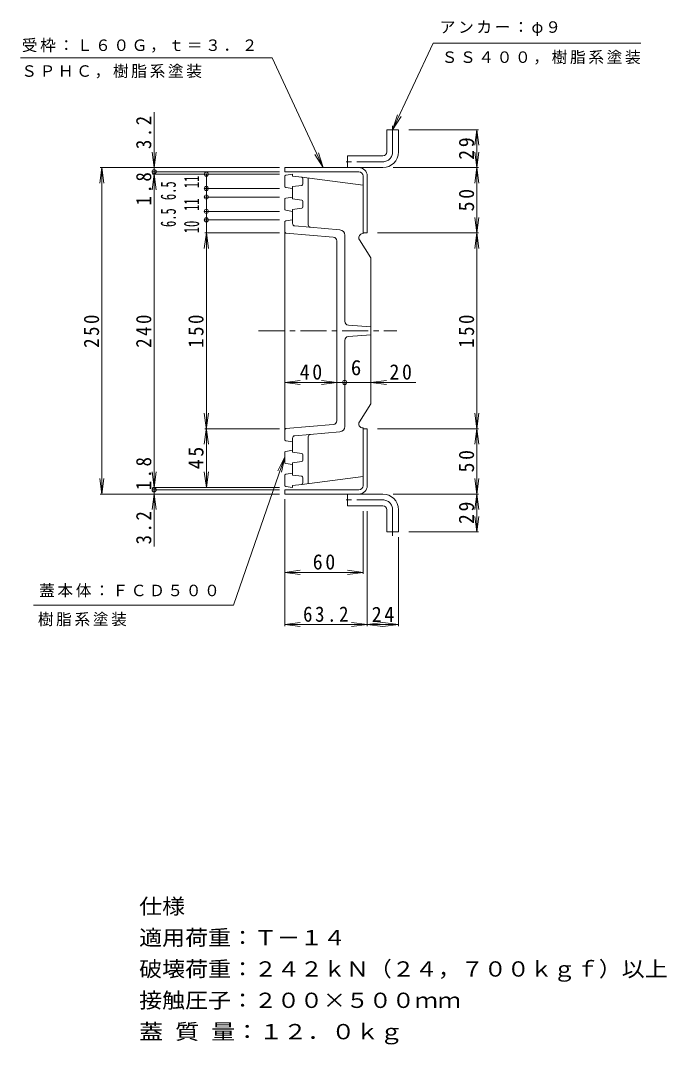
# Model space of a CAD drawing. Units: millimetres, scale not verified. Extents: x -708 to 704, y -548 to 382.
# Drawn here: x 210 to 704, y -403 to 381 of the extents above; entities that cross this region are included whole.
import ezdxf
from ezdxf.enums import TextEntityAlignment as Align

# ---------------------------------------------------------------- set-up
doc = ezdxf.new("R2010")
doc.units = ezdxf.units.MM
doc.header["$LTSCALE"] = 4
doc.header["$PDMODE"] = 32
doc.header["$PDSIZE"] = 3.2
doc.linetypes.add('CHAIN1', pattern=[8, 5, -1, 1, -1])
for name, color, linetype, lineweight in [('0-0', 3, 'Continuous', 9), ('0-1', 2, 'Continuous', 9), ('0-E', 7, 'Continuous', 9), ('0-F', 7, 'Continuous', 9)]:
    doc.layers.add(name, color=color, linetype=linetype, lineweight=lineweight)
doc.styles.add('ＭＳ ゴシック', font='')
doc.styles.get('ＭＳ ゴシック').set_extended_font_data('MS Gothic')

msp = doc.modelspace()

# ---------------------------------------------------------------- linework, layer by layer
at = {"layer": '0-0', "color": 2}
for p, q in [((490.083, 297.405), (499.083, 297.405)), ((490.083, 280.405), (490.083, 297.405)), ((499.083, 280.406), (499.083, 297.405)), ((460.083, 268.405), (460.083, 277.405)), ((487.083, 277.405), (460.083, 277.405)), ((487.083, 268.405), (460.083, 268.405)), ((460.083, 18.405), (460.083, 9.405)), ((487.083, 18.405), (460.083, 18.405)), ((487.083, 9.405), (460.083, 9.405)), ((490.083, 6.405), (490.083, -10.595)), ((499.083, 6.405), (499.083, -10.595)), ((490.083, -10.595), (499.083, -10.595))]:
    msp.add_line(p, q, dxfattribs=at)
at = {"layer": '0-0'}
for p, q in [((411.883, 254.253), (411.883, 261.558)), ((412.718, 262.545), (417.883, 263.405)), ((417.883, 261.905), (417.883, 263.405)), ((425.007, 261.015), (417.883, 261.905)), ((425.007, 261.015), (471.883, 254.905)), ((425.882, 255.788), (425.882, 260.023)), ((429.883, 224.686), (429.883, 260.379)), ((412.718, 253.266), (417.883, 252.405)), ((425.007, 254.796), (417.883, 253.905)), ((417.883, 244.405), (417.883, 253.905)), ((471.883, 217.905), (471.883, 254.905)), ((411.883, 236.753), (411.883, 244.058)), ((412.718, 245.045), (417.883, 245.905)), ((425.007, 243.515), (417.883, 244.405)), ((412.718, 235.766), (417.883, 234.905)), ((425.007, 237.296), (417.883, 236.405)), ((417.883, 225.736), (417.883, 236.405)), ((425.882, 238.288), (425.882, 242.523)), ((412.718, 227.545), (417.883, 228.405)), ((411.883, 60.253), (411.883, 226.558)), ((419.708, 223.744), (454.231, 220.723)), ((412.795, 218.326), (449.144, 215.145)), ((451.883, 74.654), (451.883, 212.156)), ((457.883, 150.689), (457.883, 216.738)), ((469.097, 213.111), (477.883, 199.405)), ((470.846, 217.628), (471.883, 217.905)), ((477.883, 87.405), (477.883, 199.405)), ((460.658, 147.697), (477.883, 146.405)), ((457.883, 136.122), (457.883, 70.073)), ((460.658, 139.114), (477.883, 140.405)), ((469.097, 73.7), (477.883, 87.405)), ((412.795, 68.485), (449.144, 71.666)), ((419.708, 63.067), (454.231, 66.088)), ((471.883, 69.092), (471.883, 31.905)), ((412.718, 59.266), (417.883, 58.405)), ((417.883, 61.075), (417.883, 50.405)), ((429.883, 62.125), (429.883, 26.431)), ((411.883, 50.058), (411.883, 42.753)), ((412.718, 51.045), (417.883, 51.905)), ((425.007, 49.515), (417.883, 50.405)), ((425.882, 48.523), (425.882, 44.288)), ((412.718, 41.766), (417.883, 40.905)), ((425.007, 43.296), (417.883, 42.405)), ((417.883, 42.405), (417.883, 32.905)), ((411.883, 32.558), (411.883, 25.253)), ((412.718, 33.545), (417.883, 34.405)), ((425.007, 32.015), (417.883, 32.905)), ((425.007, 25.796), (471.883, 31.905)), ((412.718, 24.266), (417.883, 23.405)), ((425.007, 25.796), (417.883, 24.905)), ((417.883, 24.905), (417.883, 23.405)), ((425.882, 31.023), (425.882, 26.788))]:
    msp.add_line(p, q, dxfattribs=at)
at = {"layer": '0-0', "linetype": 'CHAIN1'}
msp.add_line((391.883, 143.405), (497.883, 143.405), dxfattribs=at)
at = {"layer": '0-0', "color": 2}
for centre, start, end in [((487.083, 280.406), 270, 0), ((487.083, 6.405), 0, 90)]:
    msp.add_arc(centre, 12, start, end, dxfattribs=at)
at = {"layer": '0-0'}
for centre, radius, start, end in [((412.883, 261.558), 1, 99.46231, 180), ((424.883, 260.023), 1, 0, 82.87497), ((412.883, 254.253), 1, 180, 260.53767), ((424.883, 255.788), 1, 277.12502, 0), ((412.883, 244.058), 1, 99.46231, 180), ((424.883, 242.523), 1, 0, 82.87497), ((412.883, 236.753), 1, 180, 260.53767), ((424.883, 238.288), 1, 277.12502, 0), ((412.883, 226.558), 1, 99.46231, 180), ((419.883, 225.736), 2, 180, 264.99934), ((431.883, 224.686), 2, 180, 265.00041), ((453.883, 216.738), 4, 0, 84.99934), ((412.883, 219.322), 1, 180, 264.99934), ((448.883, 212.156), 3, 2.17125, 84.99934), ((471.623, 214.73), 3, 105, 212.66052), ((460.883, 150.689), 3, 180, 265.71085), ((460.883, 136.122), 3, 94.28914, 180), ((448.883, 74.654), 3, 275.00064, 0), ((471.623, 72.081), 3, 147.33946, 274.97015), ((412.883, 67.489), 1, 95.00064, 180), ((419.883, 61.075), 2, 95.00064, 180), ((431.883, 62.125), 2, 94.99959, 180), ((453.883, 70.073), 4, 275.00064, 0), ((412.883, 60.253), 1, 180, 260.53767), ((412.883, 50.058), 1, 99.46231, 180), ((424.883, 48.523), 1, 1.40329, 82.87497), ((412.883, 42.753), 1, 180, 260.53767), ((424.883, 44.288), 1, 277.12502, 0), ((412.883, 32.558), 1, 99.46231, 180), ((424.883, 31.023), 1, 1.40329, 82.87497), ((412.883, 25.253), 1, 180, 260.53767), ((424.883, 26.788), 1, 277.12502, 0)]:
    msp.add_arc(centre, radius, start, end, dxfattribs=at)
at = {"layer": '0-1', "linetype": 'CHAIN1'}
for p, q in [((494.582, 280.405), (494.582, 301.405)), ((487.082, 272.905), (456.083, 272.905)), ((487.082, 13.905), (456.083, 13.905)), ((494.582, 6.405), (494.582, -14.595))]:
    msp.add_line(p, q, dxfattribs=at)
at = {"layer": '0-1'}
for p, q in [((411.883, 268.405), (468.682, 268.405)), ((411.883, 265.205), (411.883, 268.405)), ((411.883, 265.205), (468.682, 265.205)), ((471.883, 218.405), (471.883, 262.005)), ((475.083, 218.405), (475.083, 262.005)), ((471.883, 218.405), (475.083, 218.405)), ((471.883, 68.405), (471.883, 24.805)), ((471.883, 68.405), (475.083, 68.405)), ((475.083, 68.405), (475.083, 24.805)), ((411.883, 21.605), (411.883, 18.405)), ((411.883, 21.605), (468.682, 21.605)), ((411.883, 18.405), (468.682, 18.405))]:
    msp.add_line(p, q, dxfattribs=at)
at = {"layer": '0-1', "linetype": 'CHAIN1'}
for centre, start, end in [((487.082, 280.405), 270, 0), ((487.082, 6.405), 0, 90)]:
    msp.add_arc(centre, 7.5, start, end, dxfattribs=at)
at = {"layer": '0-1'}
for centre, radius, start, end in [((487.083, 280.405), 3, 270, 0), ((468.682, 262.005), 6.4, 0, 90), ((468.682, 262.005), 3.2, 0, 90), ((468.682, 24.805), 6.4, 270, 0), ((468.682, 24.805), 3.2, 270, 0), ((487.083, 6.405), 3, 0, 90)]:
    msp.add_arc(centre, radius, start, end, dxfattribs=at)
at = {"layer": '0-E'}
for p, q in [((525.527, 363.822), (494.582, 297.405)), ((525.527, 363.822), (684.762, 363.822)), ((494.582, 297.405), (498.187, 308.851)), ((494.582, 297.405), (501.027, 307.528)), ((441.464, 268.405), (435.02, 278.528)), ((441.464, 268.405), (437.86, 279.851)), ((411.883, 46.94), (406.522, 36.204)), ((219.546, -66.635), (372.701, -66.635))]:
    msp.add_line(p, q, dxfattribs=at)
for points in [[(209.542, 352.444), (402.31, 352.444), (441.464, 268.405)], [(372.701, -66.635), (411.883, 46.94), (409.483, 35.182)]]:
    msp.add_lwpolyline(points, dxfattribs=at)
at = {"layer": '0-F'}
for p, q in [((311.883, 310.783), (311.883, -21.859)), ((507.083, 297.405), (560.283, 297.405)), ((559.083, 297.405), (557.516, 285.508)), ((559.083, 268.405), (559.083, 297.405)), ((559.083, 297.405), (560.649, 285.508)), ((311.883, 268.405), (310.316, 280.303)), ((311.883, 268.405), (313.449, 280.303)), ((559.083, 268.405), (557.516, 280.303)), ((559.083, 268.405), (560.649, 280.303)), ((271.883, 268.405), (270.316, 256.508)), ((407.883, 268.405), (270.683, 268.405)), ((271.883, 18.405), (271.883, 268.405)), ((271.883, 268.405), (273.449, 256.508)), ((495.083, 268.405), (560.283, 268.405)), ((559.083, 268.405), (557.516, 256.508)), ((559.083, 218.405), (559.083, 268.405)), ((559.083, 268.405), (560.649, 256.508)), ((311.883, 263.405), (310.316, 251.508)), ((407.883, 265.205), (310.683, 265.205)), ((407.883, 263.405), (310.683, 263.405)), ((311.883, 263.405), (313.449, 251.508)), ((351.883, 263.405), (351.883, 23.405)), ((407.883, 252.405), (350.683, 252.405)), ((407.883, 245.905), (350.683, 245.905)), ((407.883, 234.905), (350.683, 234.905)), ((407.883, 228.405), (350.683, 228.405)), ((559.083, 218.405), (557.516, 230.303)), ((559.083, 218.405), (560.649, 230.303)), ((351.883, 218.405), (350.316, 206.508)), ((407.883, 218.405), (350.683, 218.405)), ((351.883, 218.405), (353.449, 206.508)), ((483.083, 218.405), (560.283, 218.405)), ((559.083, 218.405), (557.516, 206.508)), ((559.083, 68.405), (559.083, 218.405)), ((559.083, 218.405), (560.649, 206.508)), ((411.882, 103.887), (423.78, 105.453)), ((411.882, 103.405), (411.882, 105.087)), ((411.882, 103.887), (512.392, 103.887)), ((411.882, 103.887), (423.78, 102.321)), ((451.883, 103.887), (439.985, 105.453)), ((451.883, 103.887), (439.985, 102.321)), ((451.883, 103.405), (451.883, 105.087)), ((457.883, 103.405), (457.883, 105.087)), ((477.883, 103.887), (489.78, 105.453)), ((477.883, 103.405), (477.883, 105.087)), ((477.883, 103.887), (489.78, 102.321)), ((353.449, 80.303), (350.316, 56.508)), ((350.316, 80.303), (353.449, 56.508)), ((559.083, 68.405), (557.516, 80.303)), ((559.083, 68.405), (560.649, 80.303)), ((407.883, 68.405), (350.683, 68.405)), ((483.083, 68.405), (560.283, 68.405)), ((559.083, 68.405), (557.516, 56.508)), ((559.083, 18.405), (559.083, 68.405)), ((559.083, 68.405), (560.649, 56.508)), ((311.883, 23.405), (310.316, 35.303)), ((311.883, 23.405), (313.449, 35.303)), ((351.883, 23.405), (350.316, 35.303)), ((351.883, 23.405), (353.449, 35.303)), ((271.883, 18.405), (270.316, 30.303)), ((271.883, 18.405), (273.449, 30.303)), ((559.083, 18.405), (557.516, 30.303)), ((559.083, 18.405), (560.649, 30.303)), ((407.883, 18.405), (270.683, 18.405)), ((311.883, 18.405), (310.316, 6.508)), ((407.883, 23.405), (310.683, 23.405)), ((407.883, 21.605), (310.683, 21.605)), ((311.883, 18.405), (313.449, 6.508)), ((495.083, 18.405), (560.283, 18.405)), ((559.083, 18.405), (557.516, 6.508)), ((559.083, -10.595), (559.083, 18.405)), ((559.083, 18.405), (560.649, 6.508)), ((411.883, 14.405), (411.883, -82.795)), ((471.882, 5.405), (471.882, -42.795)), ((475.083, 5.405), (475.083, -82.795)), ((559.083, -10.595), (557.516, 1.303)), ((559.083, -10.595), (560.649, 1.303)), ((499.083, -14.595), (499.083, -82.795)), ((507.083, -10.595), (560.283, -10.595)), ((411.883, -41.595), (423.78, -40.028)), ((411.883, -41.595), (471.882, -41.595)), ((411.883, -41.595), (423.78, -43.161)), ((471.882, -41.595), (459.985, -40.028)), ((471.882, -41.595), (459.985, -43.161)), ((411.883, -81.595), (423.78, -80.028)), ((411.883, -81.595), (423.78, -83.161)), ((411.883, -81.595), (499.083, -81.595)), ((486.98, -83.161), (463.185, -80.028)), ((486.98, -80.028), (463.185, -83.161)), ((499.083, -81.595), (487.185, -80.028)), ((499.083, -81.595), (487.185, -83.161))]:
    msp.add_line(p, q, dxfattribs=at)
for p in [(311.883, 265.205), (351.883, 263.405), (351.883, 252.405), (351.883, 245.905), (351.883, 234.905), (351.883, 228.405), (457.883, 103.887), (311.883, 21.605)]:
    msp.add_point(p, dxfattribs=at)

# ---------------------------------------------------------------- texts
at = {"layer": '0-E', "char_height": 8.798, "attachment_point": 7, "style": 'ＭＳ ゴシック'}
for s, insert in [('\\T1.17;アンカー：φ９', (530.674, 369.271)), ('\\T1.17;受枠：Ｌ６０Ｇ，ｔ＝３．２', (210.541, 356.479)), ('\\T1.17;ＳＳ４００，樹脂系塗装', (532.123, 347.324)), ('\\T1.17;ＳＰＨＣ，樹脂系塗装', (210.154, 336.694)), ('\\T1.17;蓋本体：ＦＣＤ５００', (223.825, -60.813)), ('\\T1.17;樹脂系塗装', (222.844, -82.89))]:
    msp.add_mtext(s, dxfattribs=dict(at, insert=insert))
at = {"layer": '0-F', "color": 3, "style": 'ＭＳ ゴシック', "width": 0.6}
for s, p in [('11', (349.883, 252.703)), ('6.5', (332.048, 243.529)), ('11', (349.883, 235.252)), ('6.5', (332.048, 222.905)), ('10', (349.883, 218.153))]:
    msp.add_text(s, height=11.73, rotation=90, dxfattribs=at).set_placement(p, align=Align.BOTTOM_LEFT)
at = {"layer": '0-F', "color": 2, "style": 'ＭＳ ゴシック'}
msp.add_text('6', height=11.73, dxfattribs=at).set_placement((462.561, 105.887), align=Align.BOTTOM_LEFT)
for s, width, p in [('仕様', 1.1, (300.415, -306.745)), ('適用荷重：Ｔ－１４', 1.1, (300.415, -330.745)), ('破壊荷重：２４２ｋＮ（２４，７００ｋｇｆ）以上', 1.1, (300.415, -354.745)), ('接触圧子：２００×５００ｍｍ', 1.1, (300.415, -378.745)), ('蓋 質 量：１２．０ｋｇ', 1.15, (300.415, -402.745))]:
    msp.add_text(s, height=11.73, dxfattribs=dict(at, width=width)).set_placement(p, align=Align.BOTTOM_LEFT)
at = {"layer": '0-F', "color": 2, "char_height": 11.73, "attachment_point": 7, "rotation": 90, "style": 'ＭＳ ゴシック'}
for s, insert in [('\\T1.27;\\W0.9;3.2', (309.883, 282.608)), ('\\T1.27;\\W0.95;29', (557.083, 274.406)), ('\\T1.27;\\W0.9;1.8', (309.883, 239.486)), ('\\T1.27;\\W0.95;50', (557.083, 234.905)), ('\\T1.27;\\W0.9;250', (269.883, 130.405)), ('\\T1.27;\\W0.9;240', (309.883, 130.405)), ('\\T1.27;\\W0.9;150', (349.883, 130.405)), ('\\T1.27;\\W0.9;150', (557.083, 130.405)), ('\\T1.27;\\W0.95;45', (349.883, 37.405)), ('\\T1.27;\\W0.95;50', (557.083, 34.905)), ('\\T1.27;\\W0.9;1.8', (309.883, 21.275)), ('\\T1.27;\\W0.95;29', (557.083, -4.595)), ('\\T1.27;\\W0.9;3.2', (309.883, -20.165))]:
    msp.add_mtext(s, dxfattribs=dict(at, insert=insert))
at = {"layer": '0-F', "color": 2, "char_height": 11.73, "attachment_point": 7, "style": 'ＭＳ ゴシック'}
for s, insert in [('\\T1.27;\\W0.95;40', (423.383, 105.887)), ('\\T1.27;\\W0.95;20', (492.115, 105.887)), ('\\T1.27;\\W0.95;60', (433.383, -39.595)), ('\\T1.28;\\W0.9;63.2', (425.983, -79.595)), ('\\T1.27;\\W0.95;24', (478.583, -79.595))]:
    msp.add_mtext(s, dxfattribs=dict(at, insert=insert))

doc.saveas('drawing.dxf')
